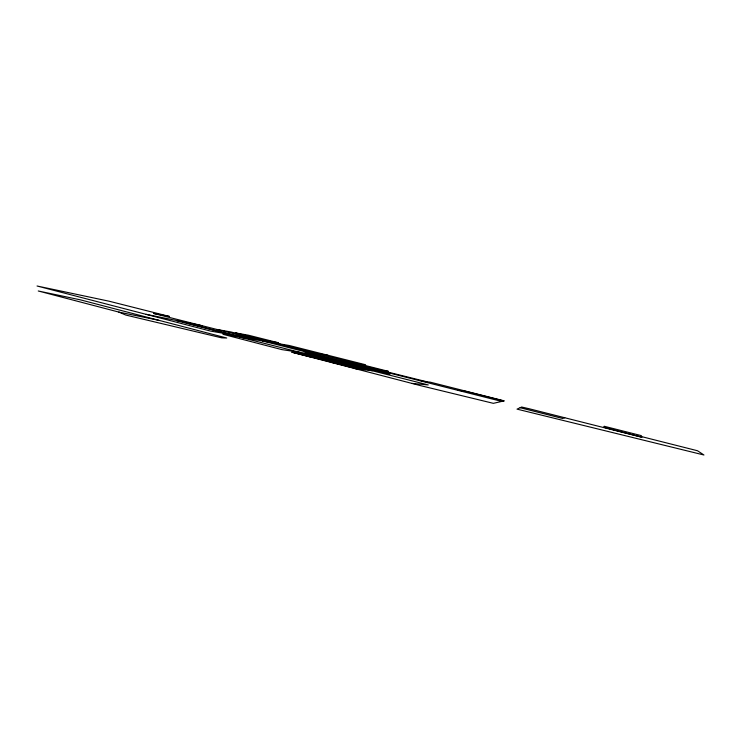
<?xml version="1.0" encoding="UTF-8"?>
<svg xmlns="http://www.w3.org/2000/svg" width="741" height="741" viewBox="0 0 741 741"><rect width="100%" height="100%" fill="white"/><g stroke="black" fill="none" stroke-linecap="round" stroke-linejoin="round"><path stroke-width="1.11" d="M520.126 407.717L521.645 407.022L528.907 408.689L641.975 437.246L603.6 427.233L604.193 426.26L641.261 435.615L641.808 436.671L697.513 450.75L703.95 455.002L517.033 409.134L520.126 407.717L562.641 418.461L564.753 417.748M411.959 383.412L428.261 384.931L308.96 354.744L291.926 352.234L420.286 385.579L493.339 403.336L504.241 400.872L430.299 382.18L421.323 381.115M457.503 390.248L463.847 390.877L503.778 400.974M355.032 368.629L372.251 370.759M358.95 368.036L360.737 368.268L341.388 363.59L363.516 369.222M345.482 365.832L357.727 368.49M349.659 366.369L357.597 367.406M338.906 363.655L344.704 364.433M312.943 357.384L324.456 359.024M318.084 358.718L320.362 359.042L314.934 357.662M329.819 360.376L321.557 358.607M346.714 362.266L335.136 360.571L313.573 355.912M381.217 370.982L386.617 371.787M342.453 361.191L365.563 364.748L289.138 345.473L222.958 334.302L281.765 349.595L310.044 353.929L390.035 374.14L336.729 360.802M316.963 353.55L327.92 355.254M304.412 351.567L314.86 353.235L274.105 342.935M217.085 329.486L230.831 331.94L263.833 340.267L210.694 331.116L37.05 285.998L109.251 301.244L169.504 316.463L153.628 313.452L250.958 338.053M146.07 314.323L202.034 325.679M118.819 312.081L125.775 315.055L221.772 337.868L226.737 338.016L80.343 299.836L38.254 290.981L118.819 312.081L158.759 320.288M357.143 363.451L388.377 371.334L380.392 370.213L426.89 381.782M276.523 343.342L354.717 363.081M349.808 362.321L381.967 370.435M262.583 340.99L501.768 401.427M239.927 337.164L300.3 352.457M305.283 354.244L322.492 358.598M303.134 353.92L320.455 358.301M300.957 353.587L318.389 358.005M298.743 353.262L316.296 357.699M296.502 352.92L314.175 357.394M294.233 352.577L312.017 357.079M333.515 362.525L351.558 367.091M185.852 322.733L233.202 334.988M176.654 320.705L228.932 334.256M366.045 369.537L353.883 368.008L308.386 356.199L319.917 357.875L366.045 369.537M353.448 367.332L331.477 362.247L353.448 367.332M324.502 358.885L309.831 356.764L291.926 352.234L307.404 354.559L324.502 358.885M278.523 342.796L266.38 340.703L235.351 332.876L248.411 335.201L278.523 342.796"/></g></svg>
